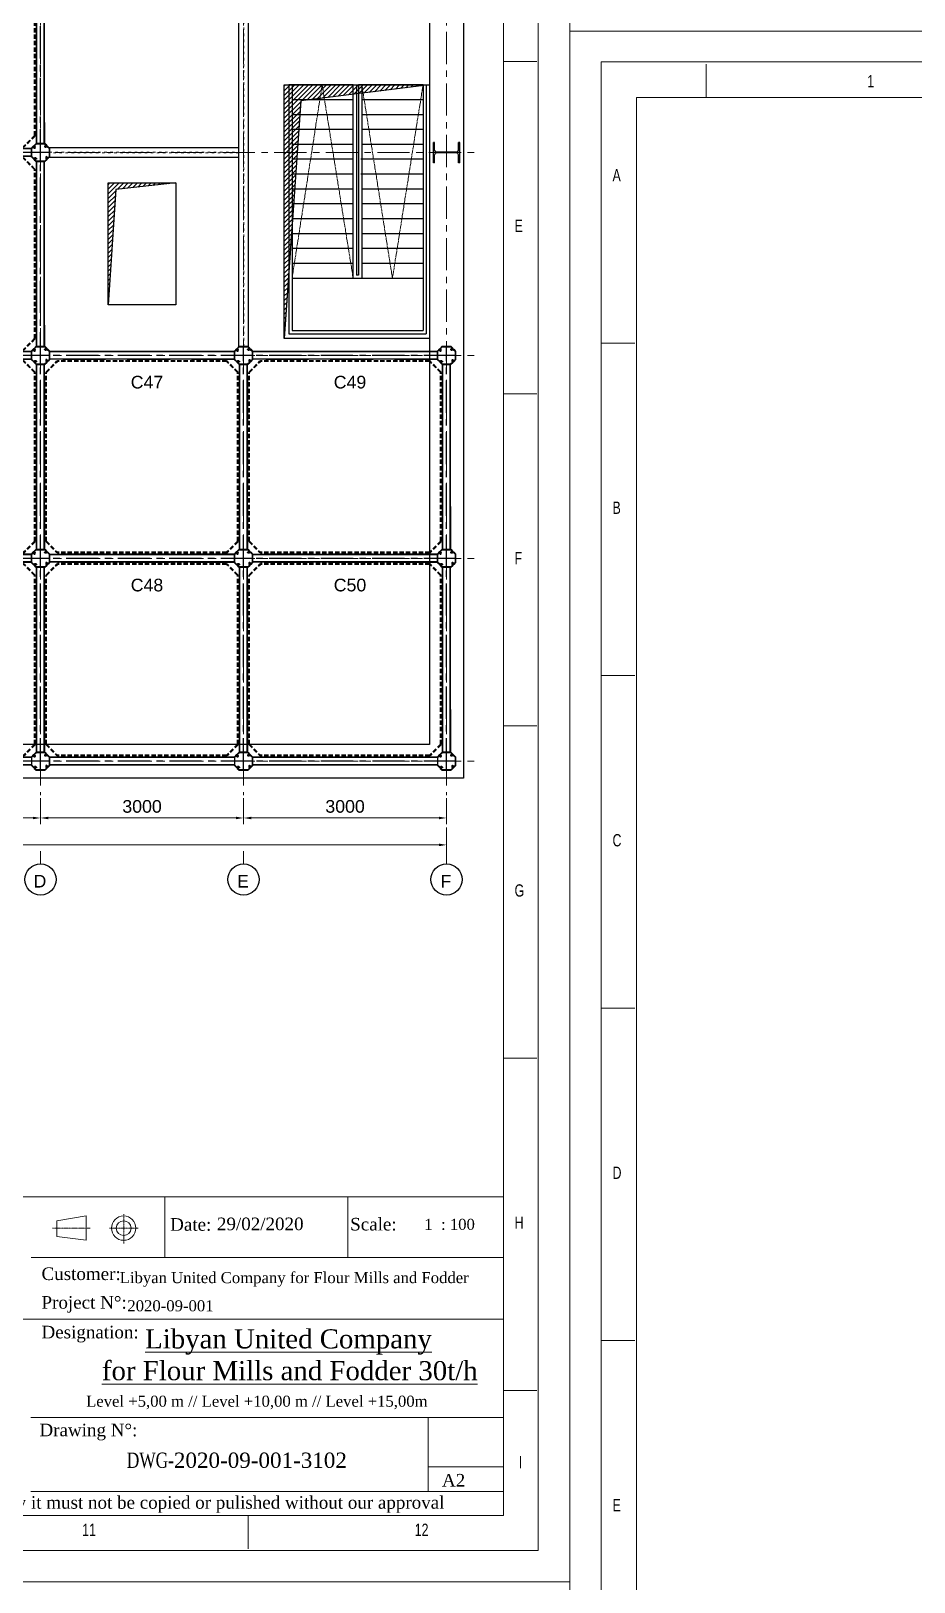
# Model space of a CAD drawing. Header units: millimetres. Extents: x 3220 to 226993, y 817 to 176024.
# Drawn here: x 53659 to 66707, y 94691 to 117622 of the extents above; entities that cross this region are included whole.
import ezdxf

# ---------------------------------------------------------------- set-up
doc = ezdxf.new("R2010")
doc.units = ezdxf.units.MM
for name, pattern in [('ACAD_ISO03W100', [30, 12, -18]), ('AXES', [50.8, 31.75, -6.35, 6.35, -6.35]), ('CENTER', [10.16, 6.35, -1.27, 1.27, -1.27]), ('CENTER2', [28.575, 19.05, -3.175, 3.175, -3.175]), ('GEN3', [6.25, 4.75, -1.5]), ('HIDDEN', [9.525, 6.35, -3.175])]:
    doc.linetypes.add(name, pattern=pattern)
doc.layers.add('3', color=6, linetype='GEN3')
doc.layers.add('cellule', color=7, linetype='Continuous')
doc.layers.add('Axe', color=1, linetype='AXES', lineweight=9)
doc.layers.add('Cache', color=3, linetype='ACAD_ISO03W100', lineweight=13)
doc.styles.add('ARIAL_BOLD', font='arial.ttf')
doc.styles.add('SLDTEXTSTYLE0', font='TXT', dxfattribs={"width": 0.75})
doc.styles.get("Standard").update_dxf_attribs({"font": 'arial.ttf'})
doc.dimstyles.new('ECHE 75', dxfattribs={"dimscale": 75, "dimtxt": 2.5, "dimasz": 1.5, "dimexe": 1.25, "dimexo": 0.625, "dimgap": 1, "dimtad": 1, "dimdec": 0, "dimtxsty": 'ARIAL_BOLD', "dimcen": 2.5, "dimclrd": 4, "dimclre": 4, "dimclrt": 6, "dimadec": 0, "dimazin": 0, "dimtfac": 1, "dimtdec": 0, "dimtmove": 0, "dimatfit": 3, "dimfxl": 1, "dimlwd": 13, "dimlwe": 13, "dimarcsym": 0})

# ---------------------------------------------------------------- blocks, each defined once
blk = doc.blocks.new('*D469')
at = {"color": 4, "lineweight": 13, "transparency": 16777216}
for p, q in [((50800, 106279), (50800, 105893)), ((53800, 106279), (53800, 105893)), ((50913, 105987), (53688, 105987))]:
    blk.add_line(p, q, dxfattribs=at)
at = {"color": 4, "transparency": 16777216}
for points in [[(50913, 106005), (50913, 105968), (50800, 105987)], [(53688, 106005), (53688, 105968), (53800, 105987)]]:
    blk.add_solid(points, dxfattribs=at)
at = {"layer": 'Defpoints', "color": 0, "transparency": 16777216}
for p in [(50800, 106325), (53800, 106325), (53800, 105987)]:
    blk.add_point(p, dxfattribs=at)
at = {"color": 6, "transparency": 16777216, "insert": (52300, 106157), "char_height": 187.5, "attachment_point": 5, "style": 'ARIAL_BOLD'}
blk.add_mtext('3000', dxfattribs=at)
blk = doc.blocks.new('*D470')
at = {"color": 4, "lineweight": 13, "transparency": 16777216}
for p, q in [((53800, 106279), (53800, 105893)), ((56800, 106279), (56800, 105893)), ((53913, 105987), (56688, 105987))]:
    blk.add_line(p, q, dxfattribs=at)
at = {"color": 4, "transparency": 16777216}
for points in [[(53913, 106005), (53913, 105968), (53800, 105987)], [(56688, 106005), (56688, 105968), (56800, 105987)]]:
    blk.add_solid(points, dxfattribs=at)
at = {"layer": 'Defpoints', "color": 0, "transparency": 16777216}
for p in [(53800, 106325), (56800, 106325), (56800, 105987)]:
    blk.add_point(p, dxfattribs=at)
at = {"color": 6, "transparency": 16777216, "insert": (55300, 106157), "char_height": 187.5, "attachment_point": 5, "style": 'ARIAL_BOLD'}
blk.add_mtext('3000', dxfattribs=at)
blk = doc.blocks.new('*D471')
at = {"color": 4, "lineweight": 13, "transparency": 16777216}
for p, q in [((56800, 106279), (56800, 105893)), ((59800, 106279), (59800, 105893)), ((56913, 105987), (59688, 105987))]:
    blk.add_line(p, q, dxfattribs=at)
at = {"color": 4, "transparency": 16777216}
for points in [[(56913, 106005), (56913, 105968), (56800, 105987)], [(59688, 106005), (59688, 105968), (59800, 105987)]]:
    blk.add_solid(points, dxfattribs=at)
at = {"layer": 'Defpoints', "color": 0, "transparency": 16777216}
for p in [(56800, 106325), (59800, 106325), (59800, 105987)]:
    blk.add_point(p, dxfattribs=at)
at = {"color": 6, "transparency": 16777216, "insert": (58300, 106157), "char_height": 187.5, "attachment_point": 5, "style": 'ARIAL_BOLD'}
blk.add_mtext('3000', dxfattribs=at)
blk = doc.blocks.new('*D478')
at = {"color": 4, "lineweight": 13, "transparency": 16777216}
for p, q in [((44800, 105846), (44800, 105495)), ((59800, 105846), (59800, 105495)), ((44913, 105589), (59688, 105589))]:
    blk.add_line(p, q, dxfattribs=at)
at = {"color": 4, "transparency": 16777216}
for points in [[(44913, 105608), (44913, 105570), (44800, 105589)], [(59688, 105608), (59688, 105570), (59800, 105589)]]:
    blk.add_solid(points, dxfattribs=at)
at = {"layer": 'Defpoints', "color": 0, "transparency": 16777216}
for p in [(44800, 105893), (59800, 105893), (59800, 105589)]:
    blk.add_point(p, dxfattribs=at)
at = {"color": 6, "transparency": 16777216, "insert": (52300, 105759), "char_height": 187.5, "attachment_point": 5, "style": 'ARIAL_BOLD'}
blk.add_mtext('15000', dxfattribs=at)
blk = doc.blocks.new("SYST7ME D'AXE")
at = {"layer": 'Axe', "ltscale": 15}
for p, q in [((9000, 18500), (9000, -6500)), ((12000, 18500), (12000, -6500)), ((15000, 18500), (15000, -6500)), ((-500, 3000), (15500, 3000)), ((-500, 0), (15500, 0)), ((-500, -3000), (15500, -3000)), ((-500, -6000), (15500, -6000))]:
    blk.add_line(p, q, dxfattribs=at)
blk = doc.blocks.new('palplanche')
at = {"color": 0, "linetype": 'HIDDEN', "ltscale": 100}
for p, q in [((-2581, 2594), (-2581, 2599)), ((-2568, 2588), (-2568, 2593)), ((-2412, 2569), (-2407, 2569)), ((-2406, 2582), (-2401, 2582)), ((369, 2560), (-2367, 2560)), ((419, 2594), (419, 2599)), ((432, 2588), (432, 2593)), ((588, 2569), (593, 2569)), ((594, 2582), (599, 2582)), ((-2593, 2419), (-2598, 2419)), ((-2587, 2432), (-2592, 2432)), ((-2559, 2369), (-2559, -367)), ((-2439, 2369), (-2439, -367)), ((-2431, 2413), (-2431, 2408)), ((-2418, 2407), (-2418, 2402)), ((369, 2440), (-2367, 2440)), ((407, 2419), (402, 2419)), ((413, 2432), (408, 2432)), ((441, 2369), (439, -367)), ((561, 2369), (559, -367)), ((569, 2413), (569, 2408)), ((582, 2407), (582, 2402)), ((-2581, -406), (-2581, -401)), ((-2568, -412), (-2568, -407)), ((-2412, -431), (-2407, -431)), ((-2406, -418), (-2401, -418)), ((367, -440), (-2367, -440)), ((418, -406), (418, -401)), ((431, -412), (431, -407)), ((587, -431), (592, -431)), ((593, -418), (598, -418)), ((-2593, -581), (-2598, -581)), ((-2587, -568), (-2592, -568)), ((-2431, -587), (-2431, -592)), ((-2418, -593), (-2418, -598)), ((367, -560), (-2367, -560)), ((405, -581), (401, -581)), ((411, -568), (407, -568)), ((567, -587), (567, -592)), ((581, -593), (581, -598))]:
    blk.add_line(p, q, dxfattribs=at)
at = {"color": 1, "linetype": 'CENTER', "ltscale": 75}
for p, q in [((-2500, 2633), (-2500, -632)), ((500, 2633), (500, -632)), ((642, 2500), (-2632, 2500)), ((641, -500), (-2632, -500))]:
    blk.add_line(p, q, dxfattribs=at)
at = {"color": 4, "linetype": 'ByBlock'}
for p, q in [((-2565, 2367), (-2502, 2367)), ((362, 2439), (435, 2367)), ((435, 2367), (498, 2367))]:
    blk.add_line(p, q, dxfattribs=at)
at = {"color": 0, "linetype": 'HIDDEN', "ltscale": 100}
for points in [[(-2581, 2594), (-2569, 2594, -1), (-2569, 2587), (-2584, 2587, -0.198912), (-2587, 2589), (-2591, 2592, 0.414214), (-2605, 2592), (-2629, 2569, 0.198912), (-2631, 2562), (-2631, 2441, 0.198912), (-2629, 2434), (-2606, 2411, 0.414214), (-2592, 2411), (-2590, 2413, 0.198912), (-2587, 2420), (-2587, 2432)], [(-2581, 2599), (-2569, 2599, -1), (-2569, 2582), (-2584, 2582, -0.198912), (-2591, 2585), (-2595, 2589, 0.414214), (-2601, 2589), (-2625, 2565, 0.198912), (-2627, 2562), (-2627, 2441, 0.198912), (-2625, 2437), (-2602, 2414, 0.414214), (-2595, 2414), (-2593, 2416, 0.198912), (-2592, 2420), (-2592, 2432)], [(-2406, 2582), (-2406, 2570, -1), (-2413, 2570), (-2413, 2585, -0.198912), (-2411, 2589), (-2408, 2592, 0.414214), (-2408, 2606), (-2431, 2630, 0.198912), (-2438, 2633), (-2559, 2633, 0.198912), (-2566, 2630), (-2589, 2607, 0.414214), (-2589, 2593), (-2587, 2591, 0.198912), (-2580, 2588), (-2568, 2588)], [(-2401, 2582), (-2401, 2570, -1), (-2418, 2570), (-2418, 2585, -0.198912), (-2415, 2592), (-2411, 2596, 0.414214), (-2411, 2603), (-2435, 2626, 0.198912), (-2438, 2628), (-2559, 2628, 0.198912), (-2563, 2626), (-2586, 2603, 0.414214), (-2586, 2597), (-2584, 2595, 0.198912), (-2580, 2593), (-2568, 2593)], [(-2418, 2402), (-2430, 2402, -1), (-2430, 2419), (-2415, 2419, -0.198912), (-2408, 2416), (-2404, 2412, 0.414214), (-2397, 2412), (-2374, 2436, 0.198912), (-2372, 2439), (-2372, 2561, 0.198912), (-2374, 2564), (-2397, 2587, 0.414214), (-2403, 2587), (-2405, 2585, 0.198912), (-2407, 2581), (-2407, 2569)], [(-2418, 2407), (-2430, 2407, -1), (-2430, 2414), (-2415, 2414, -0.198912), (-2411, 2413), (-2408, 2409, 0.414214), (-2394, 2409), (-2370, 2433, 0.198912), (-2367, 2439), (-2367, 2561, 0.198912), (-2370, 2567), (-2393, 2590, 0.414214), (-2407, 2590), (-2409, 2588, 0.198912), (-2412, 2581), (-2412, 2569)], [(419, 2594), (431, 2594, -1), (431, 2587), (416, 2587, -0.198912), (413, 2589), (409, 2592, 0.414214), (395, 2592), (371, 2569, 0.198912), (369, 2562), (369, 2441, 0.198912), (371, 2434), (394, 2411, 0.414214), (408, 2411), (410, 2413, 0.198912), (413, 2420), (413, 2432)], [(419, 2599), (431, 2599, -1), (431, 2582), (416, 2582, -0.198912), (409, 2585), (405, 2589, 0.414214), (399, 2589), (375, 2565, 0.198912), (373, 2562), (373, 2441, 0.198912), (375, 2437), (398, 2414, 0.414214), (404, 2414), (407, 2416, 0.198912), (408, 2420), (408, 2432)], [(594, 2582), (594, 2570, -1), (587, 2570), (587, 2585, -0.198912), (588, 2589), (592, 2592, 0.414214), (592, 2606), (569, 2630, 0.198912), (562, 2633), (441, 2633, 0.198912), (434, 2630), (411, 2607, 0.414214), (411, 2593), (413, 2591, 0.198912), (420, 2588), (432, 2588)], [(599, 2582), (599, 2570, -1), (582, 2570), (582, 2585, -0.198912), (585, 2592), (589, 2596, 0.414214), (589, 2603), (565, 2626, 0.198912), (562, 2628), (441, 2628, 0.198912), (437, 2626), (414, 2603, 0.414214), (414, 2597), (416, 2595, 0.198912), (420, 2593), (432, 2593)], [(582, 2402), (570, 2402, -1), (570, 2419), (585, 2419, -0.198912), (592, 2416), (596, 2412, 0.414214), (603, 2412), (626, 2436, 0.198912), (628, 2439), (628, 2561, 0.198912), (626, 2564), (603, 2587, 0.414214), (597, 2587), (594, 2585, 0.198912), (593, 2581), (593, 2569)], [(582, 2407), (570, 2407, -1), (570, 2414), (585, 2414, -0.198912), (589, 2413), (592, 2409, 0.414214), (606, 2409), (630, 2433, 0.198912), (633, 2439), (633, 2561, 0.198912), (630, 2567), (607, 2590, 0.414214), (593, 2590), (591, 2588, 0.198912), (588, 2581), (588, 2569)], [(-2598, 2419), (-2598, 2431, -1), (-2581, 2431), (-2581, 2416, -0.198912), (-2584, 2409), (-2588, 2405, 0.414214), (-2588, 2399), (-2564, 2375, 0.198912), (-2561, 2373), (-2439, 2373, 0.198912), (-2436, 2375), (-2413, 2398, 0.414214), (-2413, 2405), (-2415, 2407, 0.198912), (-2419, 2408), (-2431, 2408)], [(-2593, 2419), (-2593, 2431, -1), (-2586, 2431), (-2586, 2416, -0.198912), (-2587, 2413), (-2591, 2409, 0.414214), (-2591, 2395), (-2567, 2371, 0.198912), (-2561, 2369), (-2439, 2369, 0.198912), (-2433, 2371), (-2410, 2394, 0.414214), (-2410, 2408), (-2412, 2410, 0.198912), (-2419, 2413), (-2431, 2413)], [(402, 2419), (402, 2431, -1), (419, 2431), (419, 2416, -0.198912), (416, 2409), (412, 2405, 0.414214), (412, 2399), (436, 2375, 0.198912), (439, 2373), (561, 2373, 0.198912), (564, 2375), (587, 2398, 0.414214), (587, 2405), (585, 2407, 0.198912), (581, 2408), (569, 2408)], [(407, 2419), (407, 2431, -1), (414, 2431), (414, 2416, -0.198912), (413, 2413), (409, 2409, 0.414214), (409, 2395), (433, 2371, 0.198912), (439, 2369), (561, 2369, 0.198912), (567, 2371), (590, 2394, 0.414214), (590, 2408), (588, 2410, 0.198912), (581, 2413), (569, 2413)], [(-2581, -406), (-2569, -406, -1), (-2569, -413), (-2584, -413, -0.198912), (-2587, -411), (-2591, -408, 0.414214), (-2605, -408), (-2629, -431, 0.198912), (-2631, -438), (-2631, -559, 0.198912), (-2629, -566), (-2606, -589, 0.414214), (-2592, -589), (-2590, -587, 0.198912), (-2587, -580), (-2587, -568)], [(-2581, -401), (-2569, -401, -1), (-2569, -418), (-2584, -418, -0.198912), (-2591, -415), (-2595, -411, 0.414214), (-2601, -411), (-2625, -435, 0.198912), (-2627, -438), (-2627, -559, 0.198912), (-2625, -563), (-2602, -586, 0.414214), (-2595, -586), (-2593, -584, 0.198912), (-2592, -580), (-2592, -568)], [(-2406, -418), (-2406, -430, -1), (-2413, -430), (-2413, -415, -0.198912), (-2411, -411), (-2408, -408, 0.414214), (-2408, -394), (-2431, -370, 0.198912), (-2438, -367), (-2559, -367, 0.198912), (-2566, -370), (-2589, -393, 0.414214), (-2589, -407), (-2587, -409, 0.198912), (-2580, -412), (-2568, -412)], [(-2401, -418), (-2401, -430, -1), (-2418, -430), (-2418, -415, -0.198912), (-2415, -408), (-2411, -404, 0.414214), (-2411, -397), (-2435, -374, 0.198912), (-2438, -372), (-2559, -372, 0.198912), (-2563, -374), (-2586, -397, 0.414214), (-2586, -403), (-2584, -405, 0.198912), (-2580, -407), (-2568, -407)], [(-2418, -598), (-2430, -598, -1), (-2430, -581), (-2415, -581, -0.198912), (-2408, -584), (-2404, -588, 0.414214), (-2397, -588), (-2374, -564, 0.198912), (-2372, -561), (-2372, -439, 0.198912), (-2374, -436), (-2397, -413, 0.414214), (-2403, -413), (-2405, -415, 0.198912), (-2407, -419), (-2407, -431)], [(-2418, -593), (-2430, -593, -1), (-2430, -586), (-2415, -586, -0.198912), (-2411, -587), (-2408, -591, 0.414214), (-2394, -591), (-2370, -567, 0.198912), (-2367, -561), (-2367, -439, 0.198912), (-2370, -433), (-2393, -410, 0.414214), (-2407, -410), (-2409, -412, 0.198912), (-2412, -419), (-2412, -431)], [(418, -406), (430, -406, -1), (430, -413), (414, -413, -0.198912), (411, -411), (407, -408, 0.414214), (394, -408), (370, -431, 0.198912), (367, -438), (367, -559, 0.198912), (370, -566), (393, -589, 0.414214), (406, -589), (409, -587, 0.198912), (411, -580), (411, -568)], [(418, -401), (430, -401, -1), (430, -418), (414, -418, -0.198912), (408, -415), (404, -411, 0.414214), (397, -411), (373, -435, 0.198912), (372, -438), (372, -559, 0.198912), (373, -563), (396, -586, 0.414214), (403, -586), (405, -584, 0.198912), (407, -580), (407, -568)], [(593, -418), (593, -430, -1), (586, -430), (586, -415, -0.198912), (587, -411), (591, -408, 0.414214), (591, -394), (567, -370, 0.198912), (560, -367), (439, -367, 0.198912), (432, -370), (409, -393, 0.414214), (409, -407), (412, -409, 0.198912), (418, -412), (431, -412)], [(598, -418), (598, -430, -1), (581, -430), (581, -415, -0.198912), (584, -408), (588, -404, 0.414214), (588, -397), (564, -374, 0.198912), (560, -372), (439, -372, 0.198912), (436, -374), (413, -397, 0.414214), (413, -403), (415, -405, 0.198912), (418, -407), (431, -407)], [(581, -598), (569, -598, -1), (569, -581), (584, -581, -0.198912), (591, -584), (594, -588, 0.414214), (601, -588), (625, -564, 0.198912), (626, -561), (626, -439, 0.198912), (625, -436), (602, -413, 0.414214), (595, -413), (593, -415, 0.198912), (592, -419), (592, -431)], [(581, -593), (569, -593, -1), (569, -586), (584, -586, -0.198912), (587, -587), (591, -591, 0.414214), (605, -591), (628, -567, 0.198912), (631, -561), (631, -439, 0.198912), (628, -433), (605, -410, 0.414214), (592, -410), (590, -412, 0.198912), (587, -419), (587, -431)], [(-2598, -581), (-2598, -569, -1), (-2581, -569), (-2581, -584, -0.198912), (-2584, -591), (-2588, -595, 0.414214), (-2588, -601), (-2564, -625, 0.198912), (-2561, -627), (-2439, -627, 0.198912), (-2436, -625), (-2413, -602, 0.414214), (-2413, -595), (-2415, -593, 0.198912), (-2419, -592), (-2431, -592)], [(-2593, -581), (-2593, -569, -1), (-2586, -569), (-2586, -584, -0.198912), (-2587, -587), (-2591, -591, 0.414214), (-2591, -605), (-2567, -629, 0.198912), (-2561, -631), (-2439, -631, 0.198912), (-2433, -629), (-2410, -606, 0.414214), (-2410, -592), (-2412, -590, 0.198912), (-2419, -587), (-2431, -587)], [(401, -581), (401, -569, -1), (417, -569), (417, -584, -0.198912), (415, -591), (411, -595, 0.414214), (411, -601), (434, -625, 0.198912), (438, -627), (559, -627, 0.198912), (563, -625), (585, -602, 0.414214), (585, -595), (583, -593, 0.198912), (580, -592), (567, -592)], [(405, -581), (405, -569, -1), (413, -569), (413, -584, -0.198912), (411, -587), (407, -591, 0.414214), (407, -605), (431, -629, 0.198912), (438, -631), (559, -631, 0.198912), (566, -629), (589, -606, 0.414214), (589, -592), (587, -590, 0.198912), (580, -587), (567, -587)]]:
    blk.add_lwpolyline(points, format="xyb", dxfattribs=at)
at = {"layer": '3', "linetype": 'HIDDEN', "ltscale": 10}
for p, q in [((-2418, 2256), (-2259, 2418)), ((-2410, 2247), (-2251, 2410)), ((-2259, 2418), (-2251, 2410)), ((249, 2422), (-2251, 2422)), ((-2251, 2410), (-2251, 2422)), ((249, 2410), (-2251, 2410)), ((249, 2410), (249, 2422)), ((259, 2418), (249, 2410)), ((410, 2247), (249, 2410)), ((418, 2256), (259, 2418)), ((-2422, 2247), (-2422, -247)), ((-2410, 2247), (-2422, 2247)), ((-2418, 2256), (-2410, 2247)), ((-2410, 2247), (-2410, -247)), ((410, 2247), (409, -247)), ((418, 2256), (410, 2247)), ((410, 2247), (422, 2247)), ((422, 2247), (421, -247)), ((-2410, -247), (-2422, -247)), ((-2418, -256), (-2410, -247)), ((-2418, -256), (-2259, -418)), ((-2410, -247), (-2251, -410)), ((-2259, -418), (-2251, -410)), ((249, -410), (-2251, -410)), ((-2251, -410), (-2251, -422)), ((249, -422), (-2251, -422)), ((409, -247), (249, -410)), ((258, -418), (249, -410)), ((249, -410), (249, -422)), ((417, -256), (258, -418)), ((417, -256), (409, -247)), ((409, -247), (421, -247))]:
    blk.add_line(p, q, dxfattribs=at)
at = {"layer": 'cellule', "color": 3}
for p, q in [((367, 2556), (-2370, 2556)), ((367, 2553), (-2370, 2553)), ((-2559, 2367), (-2559, -368)), ((-2556, 2367), (-2556, -368)), ((-2448, 2367), (-2448, -368)), ((-2445, 2367), (-2445, -368)), ((367, 2445), (-2370, 2445)), ((367, 2442), (-2370, 2442)), ((442, 2367), (442, -368)), ((445, 2367), (445, -368)), ((553, 2367), (553, -368)), ((556, 2367), (556, -368)), ((367, -443), (-2370, -443)), ((367, -446), (-2370, -446)), ((367, -554), (-2370, -554)), ((367, -557), (-2370, -557))]:
    blk.add_line(p, q, dxfattribs=at)
for points in [[(-2605, 2592, -0.414214), (-2593, 2592), (-2587, 2585, 0.198912), (-2584, 2584), (-2570, 2584, 1), (-2570, 2590), (-2580, 2590), (-2580, 2595), (-2570, 2595, -1), (-2570, 2579), (-2584, 2579, -0.198912), (-2590, 2582), (-2597, 2588, 0.414214), (-2602, 2588), (-2628, 2563, 0.198912), (-2629, 2560), (-2629, 2498), (-2629, 2436, 0.198912), (-2628, 2433), (-2604, 2410, 0.414214), (-2599, 2410), (-2593, 2416, 0.198912), (-2592, 2419), (-2592, 2430), (-2587, 2430), (-2587, 2419, -0.198912), (-2589, 2413), (-2596, 2406, -0.414214), (-2608, 2406), (-2631, 2430, -0.198912), (-2634, 2436), (-2634, 2498), (-2634, 2560, -0.198912), (-2631, 2566)], [(-2409, 2603, -0.414214), (-2409, 2591), (-2416, 2585, 0.198912), (-2417, 2582), (-2417, 2568, 1), (-2411, 2568), (-2411, 2578), (-2406, 2578), (-2406, 2568, -1), (-2422, 2568), (-2422, 2582, -0.198912), (-2419, 2588), (-2413, 2595, 0.414214), (-2413, 2600), (-2438, 2626, 0.198912), (-2441, 2627), (-2503, 2627), (-2565, 2627, 0.198912), (-2568, 2626), (-2591, 2602, 0.414214), (-2591, 2597), (-2584, 2591, 0.198912), (-2582, 2589), (-2571, 2589), (-2571, 2585), (-2582, 2585, -0.198912), (-2588, 2587), (-2594, 2594, -0.414214), (-2594, 2606), (-2571, 2629, -0.198912), (-2565, 2631), (-2503, 2631), (-2441, 2631, -0.198912), (-2435, 2629)], [(-2398, 2407, -0.414214), (-2410, 2407), (-2416, 2414, 0.198912), (-2419, 2415), (-2433, 2415, 1), (-2433, 2409), (-2423, 2409), (-2423, 2404), (-2433, 2404, -1), (-2433, 2420), (-2419, 2420, -0.198912), (-2413, 2417), (-2406, 2411, 0.414214), (-2401, 2411), (-2375, 2436, 0.198912), (-2374, 2439), (-2374, 2501), (-2374, 2563, 0.198912), (-2375, 2566), (-2399, 2589, 0.414214), (-2404, 2589), (-2410, 2582, 0.198912), (-2411, 2580), (-2411, 2569), (-2416, 2569), (-2416, 2580, -0.198912), (-2414, 2586), (-2407, 2592, -0.414214), (-2395, 2592), (-2372, 2569, -0.198912), (-2370, 2563), (-2370, 2501), (-2370, 2439, -0.198912), (-2372, 2433)], [(395, 2592, -0.414214), (407, 2592), (413, 2585, 0.198912), (416, 2584), (430, 2584, 1), (430, 2590), (420, 2590), (420, 2595), (430, 2595, -1), (430, 2579), (416, 2579, -0.198912), (410, 2582), (403, 2588, 0.414214), (398, 2588), (372, 2563, 0.198912), (371, 2560), (371, 2498), (371, 2436, 0.198912), (372, 2433), (396, 2410, 0.414214), (401, 2410), (407, 2416, 0.198912), (408, 2419), (408, 2430), (413, 2430), (413, 2419, -0.198912), (411, 2413), (404, 2406, -0.414214), (392, 2406), (369, 2430, -0.198912), (367, 2436), (367, 2498), (367, 2560, -0.198912), (369, 2566)], [(591, 2603, -0.414214), (591, 2591), (584, 2585, 0.198912), (583, 2582), (583, 2568, 1), (589, 2568), (589, 2578), (594, 2578), (594, 2568, -1), (578, 2568), (578, 2582, -0.198912), (581, 2588), (587, 2595, 0.414214), (587, 2600), (562, 2626, 0.198912), (559, 2627), (497, 2627), (435, 2627, 0.198912), (432, 2626), (409, 2602, 0.414214), (409, 2597), (416, 2591, 0.198912), (418, 2589), (429, 2589), (429, 2585), (418, 2585, -0.198912), (412, 2587), (406, 2594, -0.414214), (406, 2606), (429, 2629, -0.198912), (435, 2631), (497, 2631), (559, 2631, -0.198912), (565, 2629)], [(602, 2407, -0.414214), (590, 2407), (584, 2414, 0.198912), (581, 2415), (567, 2415, 1), (567, 2409), (577, 2409), (577, 2404), (567, 2404, -1), (567, 2420), (581, 2420, -0.198912), (587, 2417), (594, 2411, 0.414214), (599, 2411), (625, 2436, 0.198912), (626, 2439), (626, 2501), (626, 2563, 0.198912), (625, 2566), (601, 2589, 0.414214), (596, 2589), (590, 2582, 0.198912), (589, 2580), (589, 2569), (584, 2569), (584, 2580, -0.198912), (586, 2586), (593, 2592, -0.414214), (605, 2592), (628, 2569, -0.198912), (631, 2563), (631, 2501), (631, 2439, -0.198912), (628, 2433)], [(-2594, 2396, -0.414214), (-2594, 2407), (-2587, 2414, 0.198912), (-2586, 2417), (-2586, 2431, 1), (-2592, 2431), (-2592, 2421), (-2597, 2421), (-2597, 2431, -1), (-2581, 2431), (-2581, 2417, -0.198912), (-2584, 2411), (-2590, 2404, 0.414214), (-2590, 2399), (-2565, 2373, 0.198912), (-2562, 2372), (-2500, 2372), (-2438, 2372, 0.198912), (-2435, 2373), (-2412, 2397, 0.414214), (-2412, 2402), (-2419, 2408, 0.198912), (-2421, 2409), (-2432, 2409), (-2432, 2414), (-2421, 2414, -0.198912), (-2415, 2412), (-2409, 2405, -0.414214), (-2409, 2393), (-2432, 2370, -0.198912), (-2438, 2367), (-2500, 2367), (-2562, 2367, -0.198912), (-2568, 2370)], [(406, 2396, -0.414214), (406, 2407), (413, 2414, 0.198912), (414, 2417), (414, 2431, 1), (408, 2431), (408, 2421), (403, 2421), (403, 2431, -1), (419, 2431), (419, 2417, -0.198912), (416, 2411), (410, 2404, 0.414214), (410, 2399), (435, 2373, 0.198912), (438, 2372), (500, 2372), (562, 2372, 0.198912), (565, 2373), (588, 2397, 0.414214), (588, 2402), (581, 2408, 0.198912), (579, 2409), (568, 2409), (568, 2414), (579, 2414, -0.198912), (585, 2412), (591, 2405, -0.414214), (591, 2393), (568, 2370, -0.198912), (562, 2367), (500, 2367), (438, 2367, -0.198912), (432, 2370)], [(-2605, -408, -0.414214), (-2593, -408), (-2587, -414, 0.198912), (-2584, -415), (-2570, -415, 1), (-2570, -409), (-2580, -409), (-2580, -404), (-2570, -404, -1), (-2570, -420), (-2584, -420, -0.198912), (-2590, -418), (-2597, -411, 0.414214), (-2602, -411), (-2628, -437, 0.198912), (-2629, -439), (-2629, -501), (-2629, -564, 0.198912), (-2628, -566), (-2604, -590, 0.414214), (-2599, -590), (-2593, -583, 0.198912), (-2592, -580), (-2592, -570), (-2587, -570), (-2587, -580, -0.198912), (-2589, -586), (-2596, -593, -0.414214), (-2608, -593), (-2631, -570, -0.198912), (-2634, -564), (-2634, -501), (-2634, -439, -0.198912), (-2631, -433)], [(-2409, -396, -0.414214), (-2409, -408), (-2416, -415, 0.198912), (-2417, -417), (-2417, -431, 1), (-2411, -431), (-2411, -422), (-2406, -422), (-2406, -431, -1), (-2422, -431), (-2422, -417, -0.198912), (-2419, -411), (-2413, -405, 0.414214), (-2413, -400), (-2438, -374, 0.198912), (-2441, -373), (-2503, -373), (-2565, -373, 0.198912), (-2568, -374), (-2591, -397, 0.414214), (-2591, -402), (-2584, -409, 0.198912), (-2582, -410), (-2571, -410), (-2571, -415), (-2582, -415, -0.198912), (-2588, -412), (-2594, -406, -0.414214), (-2594, -394), (-2571, -370, -0.198912), (-2565, -368), (-2503, -368), (-2441, -368, -0.198912), (-2435, -370)], [(-2398, -592, -0.414214), (-2410, -592), (-2416, -586, 0.198912), (-2419, -585), (-2433, -585, 1), (-2433, -591), (-2423, -591), (-2423, -596), (-2433, -596, -1), (-2433, -580), (-2419, -580, -0.198912), (-2413, -582), (-2406, -589, 0.414214), (-2401, -589), (-2375, -563, 0.198912), (-2374, -561), (-2374, -499), (-2374, -436, 0.198912), (-2375, -434), (-2399, -410, 0.414214), (-2404, -410), (-2410, -417, 0.198912), (-2411, -420), (-2411, -430), (-2416, -430), (-2416, -420, -0.198912), (-2414, -414), (-2407, -407, -0.414214), (-2395, -407), (-2372, -430, -0.198912), (-2370, -436), (-2370, -499), (-2370, -561, -0.198912), (-2372, -567)], [(395, -408, -0.414214), (407, -408), (413, -414, 0.198912), (416, -415), (430, -415, 1), (430, -409), (420, -409), (420, -404), (430, -404, -1), (430, -420), (416, -420, -0.198912), (410, -418), (403, -411, 0.414214), (398, -411), (372, -437, 0.198912), (371, -439), (371, -501), (371, -564, 0.198912), (372, -566), (396, -590, 0.414214), (401, -590), (407, -583, 0.198912), (408, -580), (408, -570), (413, -570), (413, -580, -0.198912), (411, -586), (404, -593, -0.414214), (392, -593), (369, -570, -0.198912), (367, -564), (367, -501), (367, -439, -0.198912), (369, -433)], [(591, -396, -0.414214), (591, -408), (584, -415, 0.198912), (583, -417), (583, -431, 1), (589, -431), (589, -422), (594, -422), (594, -431, -1), (578, -431), (578, -417, -0.198912), (581, -411), (587, -405, 0.414214), (587, -400), (562, -374, 0.198912), (559, -373), (497, -373), (435, -373, 0.198912), (432, -374), (409, -397, 0.414214), (409, -402), (416, -409, 0.198912), (418, -410), (429, -410), (429, -415), (418, -415, -0.198912), (412, -412), (406, -406, -0.414214), (406, -394), (429, -370, -0.198912), (435, -368), (497, -368), (559, -368, -0.198912), (565, -370)], [(602, -592, -0.414214), (590, -592), (584, -586, 0.198912), (581, -585), (567, -585, 1), (567, -591), (577, -591), (577, -596), (567, -596, -1), (567, -580), (581, -580, -0.198912), (587, -582), (594, -589, 0.414214), (599, -589), (625, -563, 0.198912), (626, -561), (626, -499), (626, -436, 0.198912), (625, -434), (601, -410, 0.414214), (596, -410), (590, -417, 0.198912), (589, -420), (589, -430), (584, -430), (584, -420, -0.198912), (586, -414), (593, -407, -0.414214), (605, -407), (628, -430, -0.198912), (631, -436), (631, -499), (631, -561, -0.198912), (628, -567)], [(-2594, -604, -0.414214), (-2594, -592), (-2587, -585, 0.198912), (-2586, -583), (-2586, -569, 1), (-2592, -569), (-2592, -578), (-2597, -578), (-2597, -569, -1), (-2581, -569), (-2581, -583, -0.198912), (-2584, -589), (-2590, -595, 0.414214), (-2590, -600), (-2565, -626, 0.198912), (-2562, -627), (-2500, -627), (-2438, -627, 0.198912), (-2435, -626), (-2412, -603, 0.414214), (-2412, -598), (-2419, -591, 0.198912), (-2421, -590), (-2432, -590), (-2432, -585), (-2421, -585, -0.198912), (-2415, -588), (-2409, -594, -0.414214), (-2409, -606), (-2432, -630, -0.198912), (-2438, -632), (-2500, -632), (-2562, -632, -0.198912), (-2568, -630)], [(406, -604, -0.414214), (406, -592), (413, -585, 0.198912), (414, -583), (414, -569, 1), (408, -569), (408, -578), (403, -578), (403, -569, -1), (419, -569), (419, -583, -0.198912), (416, -589), (410, -595, 0.414214), (410, -600), (435, -626, 0.198912), (438, -627), (500, -627), (562, -627, 0.198912), (565, -626), (588, -603, 0.414214), (588, -598), (581, -591, 0.198912), (579, -590), (568, -590), (568, -585), (579, -585, -0.198912), (585, -588), (591, -594, -0.414214), (591, -606), (568, -630, -0.198912), (562, -632), (500, -632), (438, -632, -0.198912), (432, -630)]]:
    blk.add_lwpolyline(points, format="xyb", close=True, dxfattribs=at)
for p in [(-2374, 2563), (-2374, -436), (626, -436)]:
    blk.add_point(p, dxfattribs=at)
at = {"layer": 'cellule'}
blk.add_point((626, 2563), dxfattribs=at)
blk = doc.blocks.new('Level +12 m')
h = blk.add_hatch()
h.set_pattern_fill('ANSI31', color=256, scale=15)
h.paths.add_polyline_path([(14742, -14000), (12600, -14000), (12600, -15000), (12792, -15000), (12845, -14236)])
h.paths.add_polyline_path([(12792, -15000), (12600, -15000), (12600, -17750)])
h = blk.add_hatch()
h.set_pattern_fill('ANSI31', color=256, scale=15)
h.paths.add_polyline_path([(11000, -15450), (10000, -15450), (10000, -17250), (10113, -15545)])
at = {"linetype": 'Continuous'}
for p, q in [((14805, -15150), (14805, -14850)), ((14824, -14850), (14805, -14850)), ((14824, -14968), (14824, -14850)), ((15176, -14968), (15176, -14850)), ((15195, -14850), (15176, -14850)), ((15195, -15150), (15195, -14850)), ((14824, -15150), (14824, -15032)), ((15149, -14994), (14849, -14994)), ((15149, -15006), (14851, -15006)), ((15176, -15150), (15176, -15032)), ((14824, -15150), (14805, -15150)), ((15195, -15150), (15176, -15150))]:
    blk.add_line(p, q, dxfattribs=at)
for points in [[(15250, -24250), (-250, -24250), (-250, 250), (15250, 250)], [(250, -250), (14750, -250), (14750, -23750), (250, -23750)], [(11925, -17867), (12075, -17867), (12075, -12006), (11925, -12006)], [(12600, -14000), (14750, -14000), (14750, -17750), (12600, -17750)], [(11925, -14925), (11925, -15075), (9131, -15075), (9131, -14925)], [(10000, -17250), (10000, -15450), (11000, -15450), (11000, -17250)]]:
    blk.add_lwpolyline(points, close=True)
for points in [[(14742, -14000), (12845, -14236), (12600, -17750)], [(11000, -15450), (10113, -15545), (10000, -17250)]]:
    blk.add_lwpolyline(points)
for centre, start, end in [((14851, -14968), 180, 270), ((14851, -15032), 90, 180), ((15149, -14968), 270, 0), ((15149, -15032), 0, 90)]:
    blk.add_arc(centre, 27, start, end, dxfattribs=at)
at = {"layer": 'Axe', "color": 1, "linetype": 'CENTER2'}
blk.add_line((15195, -15000), (14805, -15000), dxfattribs=at)
at = {"layer": 'Cache', "ltscale": 3}
for points in [[(12004, -12006), (11997, -12006), (11997, -17867), (12004, -17867)], [(9131, -15004), (9131, -14996), (11925, -14996), (11925, -15004)]]:
    blk.add_lwpolyline(points, close=True, dxfattribs=at)
blk.add_blockref("SYST7ME D'AXE", (0, -18000))
at = {"xscale": -1, "rotation": 180}
for p in [(8500, -12500), (8500, -15500), (8500, -18500), (11500, -18500), (14500, -18500), (8500, -21500), (11500, -21500), (14500, -21500)]:
    blk.add_blockref('palplanche', p, dxfattribs=at)
blk = doc.blocks.new('A1 E1-200')
at = {"color": 1, "linetype": 'Continuous', "lineweight": 18}
for p, q in [((-164800, 0), (-164800, 116400)), ((-164800, 116400), (0, 116400)), ((-162844, 1960), (-162844, 114440)), ((-162844, 114440), (-1960, 114440))]:
    blk.add_line(p, q, dxfattribs=at)
at = {"linetype": 'Continuous', "lineweight": 18}
for p, q in [((-163879, 931), (-163879, 115487)), ((-163879, 115487), (-937, 115487))]:
    blk.add_line(p, q, dxfattribs=at)
at = {"color": 5, "linetype": 'Continuous', "lineweight": 15}
for p, q in [((-160787, 114439), (-160787, 115419)), ((-162892, 107203), (-163872, 107203)), ((-163872, 97405), (-162892, 97405)), ((-162892, 87607), (-163872, 87607)), ((-163872, 77808), (-162892, 77808))]:
    blk.add_line(p, q, dxfattribs=at)
at = {"color": 5, "linetype": 'Continuous', "lineweight": 15, "char_height": 363, "attachment_point": 1, "style": 'SLDTEXTSTYLE0'}
for s, insert in [('1', (-156043, 115105)), ('A', (-163545, 112331)), ('B', (-163545, 102533)), ('C', (-163545, 92735)), ('D', (-163545, 82936)), ('E', (-163545, 73138))]:
    blk.add_mtext(s, dxfattribs=dict(at, insert=insert))
blk = doc.blocks.new('escalier 5m T')
at = {"color": 76}
for p, q in [((-3680, -48, 0), (-3680, 0, 0)), ((-3680, 0), (0, 0)), ((0, -2032), (0, 0)), ((-3680, -48), (-48, -48)), ((-48, -1984), (-48, -48)), ((-3680, -952, 0), (-3680, -1000, 0)), ((-3680, -952, 0), (-820, -952)), ((-3680, -1000, 0), (-868, -1000)), ((-3680, -1080, 0), (-3680, -1032, 0)), ((-3680, -1032, 0), (-868, -1032)), ((-820, -1080), (-3680, -1080, 0)), ((-868, -1000), (-868, -1032)), ((-820, -952, 0), (-820, -1080, 0)), ((-3680, -1984, 0), (-3680, -2032, 0)), ((-3680, -1984, 0), (-48, -1984)), ((-3680, -2032, 0), (0, -2032))]:
    blk.add_line(p, q, dxfattribs=at)
at = {"color": 5}
for p, q in [((-3680, -48, 0), (-3680, -952, 0)), ((-3460, -48, 0), (-3460, -952, 0)), ((-3240, -48, 0), (-3240, -952, 0)), ((-3020, -48, 0), (-3020, -952, 0)), ((-2800, -48, 0), (-2800, -952, 0)), ((-2580, -48, 0), (-2580, -967, 0)), ((-2360, -48, 0), (-2360, -967, 0)), ((-2140, -48, 0), (-2140, -952, 0)), ((-1920, -48, 0), (-1920, -952, 0)), ((-1700, -48, 0), (-1700, -952, 0)), ((-1480, -48, 0), (-1480, -952, 0)), ((-1260, -48, 0), (-1260, -952, 0)), ((-1040, -48, 0), (-1040, -952, 0)), ((-820, -48), (-820, -952)), ((-3680, -1080, 0), (-3680, -1984, 0)), ((-3460, -1080, 0), (-3460, -1984, 0)), ((-3240, -1080, 0), (-3240, -1984, 0)), ((-3020, -1080, 0), (-3020, -1984, 0)), ((-2800, -1080, 0), (-2800, -1984, 0)), ((-2580, -1080, 0), (-2580, -1984, 0)), ((-2360, -1080, 0), (-2360, -1984, 0)), ((-2140, -1080, 0), (-2140, -1984, 0)), ((-1920, -1080, 0), (-1920, -1984, 0)), ((-1700, -1080, 0), (-1700, -1984, 0)), ((-1480, -1080, 0), (-1480, -1984, 0)), ((-1260, -1080, 0), (-1260, -1984, 0)), ((-1040, -1080, 0), (-1040, -1984, 0)), ((-820, -1080, 0), (-820, -1984, 0))]:
    blk.add_line(p, q, dxfattribs=at)
at = {"layer": 'Axe', "color": 1}
for p, q in [((-3680, -48), (-820, -500)), ((-820, -500), (-3680, -952)), ((-3680, -1539, 0), (-820, -1080, 0)), ((-3680, -1539, 0), (-820, -1984, 0))]:
    blk.add_line(p, q, dxfattribs=at)
blk = doc.blocks.new('A2 E1-50')
at = {"color": 1, "linetype": 'Continuous', "lineweight": 15}
for p, q in [((0, 0), (0, 20086)), ((-28847, 0), (0, 0))]:
    blk.add_line(p, q, dxfattribs=at)
at = {"linetype": 'Continuous', "lineweight": 18}
for p, q in [((-232, 231), (-232, 19861)), ((-28619, 231), (-232, 231))]:
    blk.add_line(p, q, dxfattribs=at)
at = {"color": 1, "linetype": 'Continuous', "lineweight": 18}
for p, q in [((-485, 485), (-485, 19601)), ((-28363, 485), (-485, 485))]:
    blk.add_line(p, q, dxfattribs=at)
at = {"color": 5, "linetype": 'Continuous', "lineweight": 15}
for p, q in [((-485, 11104), (-242, 11104)), ((-242, 8678), (-485, 8678)), ((-485, 6252), (-242, 6252)), ((-242, 3826), (-485, 3826)), ((-242, 1399), (-485, 1399)), ((-2349, 243), (-2349, 486))]:
    blk.add_line(p, q, dxfattribs=at)
at = {"color": 7, "linetype": 'Continuous', "lineweight": 18}
for p, q in [((-8187, 2813), (-485, 2813)), ((-485, 1919), (-8187, 1919)), ((-3936, 1202), (-485, 1202)), ((-1036, 662), (-1036, 1202))]:
    blk.add_line(p, q, dxfattribs=at)
at = {"color": 5, "linetype": 'Continuous', "lineweight": 18}
for p, q in [((-2956, 2368), (-2956, 2811)), ((-1621, 2369), (-1621, 2813)), ((-485, 2369), (-3933, 2369))]:
    blk.add_line(p, q, dxfattribs=at)
at = {"lineweight": 18}
for p, q in [((-3746, 2638), (-3530, 2673)), ((-3746, 2523), (-3746, 2638)), ((-3530, 2673), (-3530, 2496)), ((-3530, 2496), (-3746, 2523))]:
    blk.add_line(p, q, dxfattribs=at)
at = {"color": 1, "linetype": 'CENTER', "lineweight": 9}
for p, q in [((-3257, 2685), (-3257, 2473)), ((-3778, 2585), (-3503, 2585)), ((-3362, 2584), (-3152, 2584))]:
    blk.add_line(p, q, dxfattribs=at)
at = {"color": 5, "lineweight": 9}
for p, q in [((-1036, 842), (-485, 842)), ((-3936, 662), (-485, 662))]:
    blk.add_line(p, q, dxfattribs=at)
at = {"lineweight": 18}
for radius in [88.8, 54]:
    blk.add_circle((-3257, 2584), radius, dxfattribs=at)
at = {"color": 5, "linetype": 'Continuous', "lineweight": 15, "char_height": 89.9, "attachment_point": 1, "style": 'SLDTEXTSTYLE0'}
for s, insert in [('E', (-404, 9948)), ('F', (-404, 7522)), ('G', (-404, 5095)), ('H', (-404, 2669)), ('I', (-374, 921)), ('11', (-3560, 426)), ('12', (-1133, 426))]:
    blk.add_mtext(s, dxfattribs=dict(at, insert=insert))
at = {"color": 1, "attachment_point": 1}
for s, width, insert, char_height in [('\\pt367.56;{\\fTimes New Roman|b0|i0|c0|p18;Date:}', 24.32, (-2918, 2657), 91.89), ('{\\fTimes New Roman|b0|i0|c0|p18;Scale:}', 24.32, (-1604, 2659), 91.89), ('{\\fTimes New Roman|b0|i0|c0|p18;Customer:}', 96.01, (-3857, 2297), 91.89), ('{\\fTimes New Roman|b0|i0|c0|p18;Project N°:}', 1493.85, (-3857, 2088), 91.89), ('{\\fTimes New Roman|b0|i0|c0|p18;Designation:}', 24.32, (-3857, 1871), 91.89), ('{\\fTimes New Roman|b0|i0|c0|p18;Drawing N°:}', 1746.2, (-3872, 1156), 91.89), ('{\\fTimes New Roman|b0|i0|c0|p18;A2}', 24.32, (-934, 789), 91.89), ('{\\fTimes New Roman|b0|i0|c0|p18;This drawing is own property it must not be copied or pulished without our approval}', 11207.6, (-5611, 627), 91.889)]:
    blk.add_mtext_dynamic_manual_height_columns(s, width=width, gutter_width=17.5, heights=[0], dxfattribs=dict(at, insert=insert, char_height=char_height))

msp = doc.modelspace()

# ---------------------------------------------------------------- linework, layer by layer
at = {"color": 1, "linetype": 'CENTER', "lineweight": 9}
for p, q in [((53800, 105307.5), (53800, 105495)), ((56800, 105307.5), (56800, 105495)), ((59800, 105307.5), (59800, 105495))]:
    msp.add_line(p, q, dxfattribs=at)
at = {"color": 5}
for centre in [(53800, 105077), (56800, 105077), (59800, 105077)]:
    msp.add_circle(centre, 230.5, dxfattribs=at)

# ---------------------------------------------------------------- block references
for name, p, xscale, yscale, zscale in [('A2 E1-50', (61623, 94690.9), 2.024564718585504, 2.024564718585504, 2.024564718585504), ('A1 E1-200', (144308.2, 59220.8), 0.5017310599597968, 0.5017310599597968, 0.5017310599597968)]:
    msp.add_blockref(name, p, dxfattribs=dict(xscale=xscale, yscale=yscale, zscale=zscale))
at = {"color": 2}
msp.add_blockref('Level +12 m', (44800, 130825.5), dxfattribs=at)
at = {"rotation": 270}
msp.add_blockref('escalier 5m T', (59500, 113145.2), dxfattribs=at)

# ---------------------------------------------------------------- texts
at = {"color": 30, "char_height": 187.5, "width": 453.658, "attachment_point": 5, "style": 'ARIAL_BOLD'}
for s, insert in [('C47', (55372.7, 112429.4)), ('C49', (58372.7, 112429.4)), ('C48', (55372.7, 109429.4)), ('C50', (58372.7, 109429.4))]:
    msp.add_mtext(s, dxfattribs=dict(at, insert=insert))
at = {"char_height": 187.5, "attachment_point": 5, "style": 'ARIAL_BOLD'}
for s, insert in [('D', (53791.2, 105052.4)), ('E', (56791.2, 105052.4)), ('F', (59791.2, 105052.4))]:
    msp.add_mtext(s, dxfattribs=dict(at, insert=insert))
at = {"attachment_point": 1}
for s, width, insert, char_height in [('{\\fTimes New Roman|b0|i0|c0|p18;29/02/2020}', 24.32, (56406.7, 100078.4), 186.035), ('{\\fTimes New Roman|b0|i0|c0|p18;1  : 100}', 2025.777, (59471.3, 100060.6), 163.275), ('{\\fTimes New Roman|b0|i0|c0|p18;Libyan United Company for Flour Mills and Fodder }', 6997.352, (54969.4, 99272.3), 163.275), ('{\\fTimes New Roman|b0|i0|c0|p18;2020-09-001}', 3387.535, (55082.7, 98856), 163.275)]:
    msp.add_mtext_dynamic_manual_height_columns(s, width=width, gutter_width=17.5, heights=[0], dxfattribs=dict(at, insert=insert, char_height=char_height))
at = {"linetype": 'Continuous', "lineweight": 18, "insert": (54677.5, 98426.6), "char_height": 282.158, "width": 5467.293, "attachment_point": 1, "style": 'SLDTEXTSTYLE0'}
msp.add_mtext('\\pi667.81;{\\fTimes New Roman|b0|i0|c0|p18;\\W1;\\LLibyan United Company \\P\\pi29.243;for Flour Mills and Fodder 30t/h}', dxfattribs=at)
at = {"color": 6, "insert": (54472.9, 97445.6), "char_height": 163.275, "attachment_point": 1}
msp.add_mtext_dynamic_manual_height_columns('{\\fTimes New Roman|b0|i0|c0|p18;Level +5,00 m // Level +10,00 m // Level +15,00m }', width=8095.526, gutter_width=17.5, heights=[0], dxfattribs=at)
at = {"color": 0, "linetype": 'Continuous', "lineweight": 18, "insert": (55074.6, 96604), "char_height": 225.726, "width": 5435.338, "attachment_point": 1, "style": 'SLDTEXTSTYLE0'}
msp.add_mtext('{\\fTimes New Roman|b0|i0|c0|p18;DWG-\\W1;\\C256;2020-09-001-3102}', dxfattribs=at)

# ---------------------------------------------------------------- dimensions: what is measured, and where the dimension line sits
for base, p1, p2, picture, middle in [((53800, 105986.5), (50800, 106325.5), (53800, 106325.5), '*D469', (52300, 106157.3)), ((56800, 105986.5), (53800, 106325.5), (56800, 106325.5), '*D470', (55300, 106157.3)), ((59800, 105986.5), (56800, 106325.5), (59800, 106325.5), '*D471', (58300, 106157.3)), ((59800, 105588.8), (44800, 105892.8), (59800, 105892.8), '*D478', (52300, 105759.5))]:
    dim = msp.add_linear_dim(base=base, p1=p1, p2=p2, dimstyle='ECHE 75')
    dim.commit()
    dim.dimension.update_dxf_attribs({"geometry": picture, "text_midpoint": middle})

doc.saveas('drawing.dxf')
